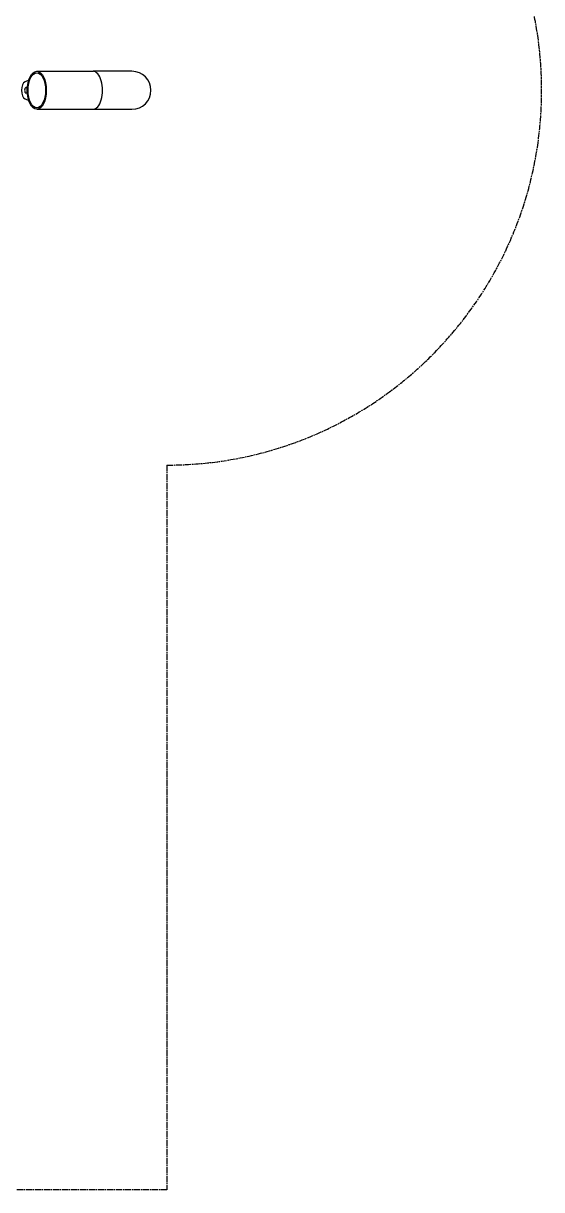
# Model space of a CAD drawing. Header units: millimetres. Extents: x 9332 to 13832, y 185 to 4585.
# Drawn here: x 12794 to 13832, y 185 to 2519 of the extents above; entities that cross this region are included whole.
import ezdxf

# ---------------------------------------------------------------- set-up
doc = ezdxf.new("R2010")
doc.units = ezdxf.units.MM
doc.linetypes.add('AM_ISO08W050', pattern=[18, 12, -1.5, 3, -1.5])
doc.layers.add('AM_4', color=3, linetype='Continuous', lineweight=25)
doc.layers.add('AM_7', color=4, linetype='AM_ISO08W050', lineweight=25)

msp = doc.modelspace()

# ---------------------------------------------------------------- linework, layer by layer
at = {"layer": 'AM_4'}
for p, q in [((12805.5, 2405.7), (12797.9, 2402.3)), ((12821.5, 2423.3), (12934, 2423.3)), ((13012, 2423.3), (12934, 2423.3)), ((12797.9, 2368.1), (12805.5, 2364.8)), ((12821.5, 2347.2), (12934, 2347.2)), ((12934, 2347.2), (13012, 2347.2))]:
    msp.add_line(p, q, dxfattribs=at)
msp.add_arc((13012, 2385.2), 38, 270, 90, dxfattribs=at)
msp.add_arc((13012, 2385.2), 38, 270, 90, dxfattribs=at)
for major_axis in [(0, -38), (0, -35)]:
    msp.add_ellipse((12821.5, 2385.2), major_axis=major_axis, ratio=0.5, dxfattribs=at)
for centre, major_axis, start_param, end_param in [((12934, 2385.2), (0, -38), 0, 3.141593), ((12934, 2385.2), (0, -38), 0, 3.141593), ((12799.8, 2385.2), (0, 17.5), 0.218837, 2.922755), ((12799.8, 2385.2), (0, -5.5), 1.766897, 7.657881)]:
    msp.add_ellipse(centre, major_axis=major_axis, ratio=0.5, start_param=start_param, end_param=end_param, dxfattribs=at)
at = {"layer": 'AM_7'}
for p, q in [((13082, 1635.2), (13082, 185.2)), ((13082, 185.2), (10082, 185.2))]:
    msp.add_line(p, q, dxfattribs=at)
msp.add_arc((13082, 2385.2), 750, 270, 90, dxfattribs=at)

doc.saveas('drawing.dxf')
